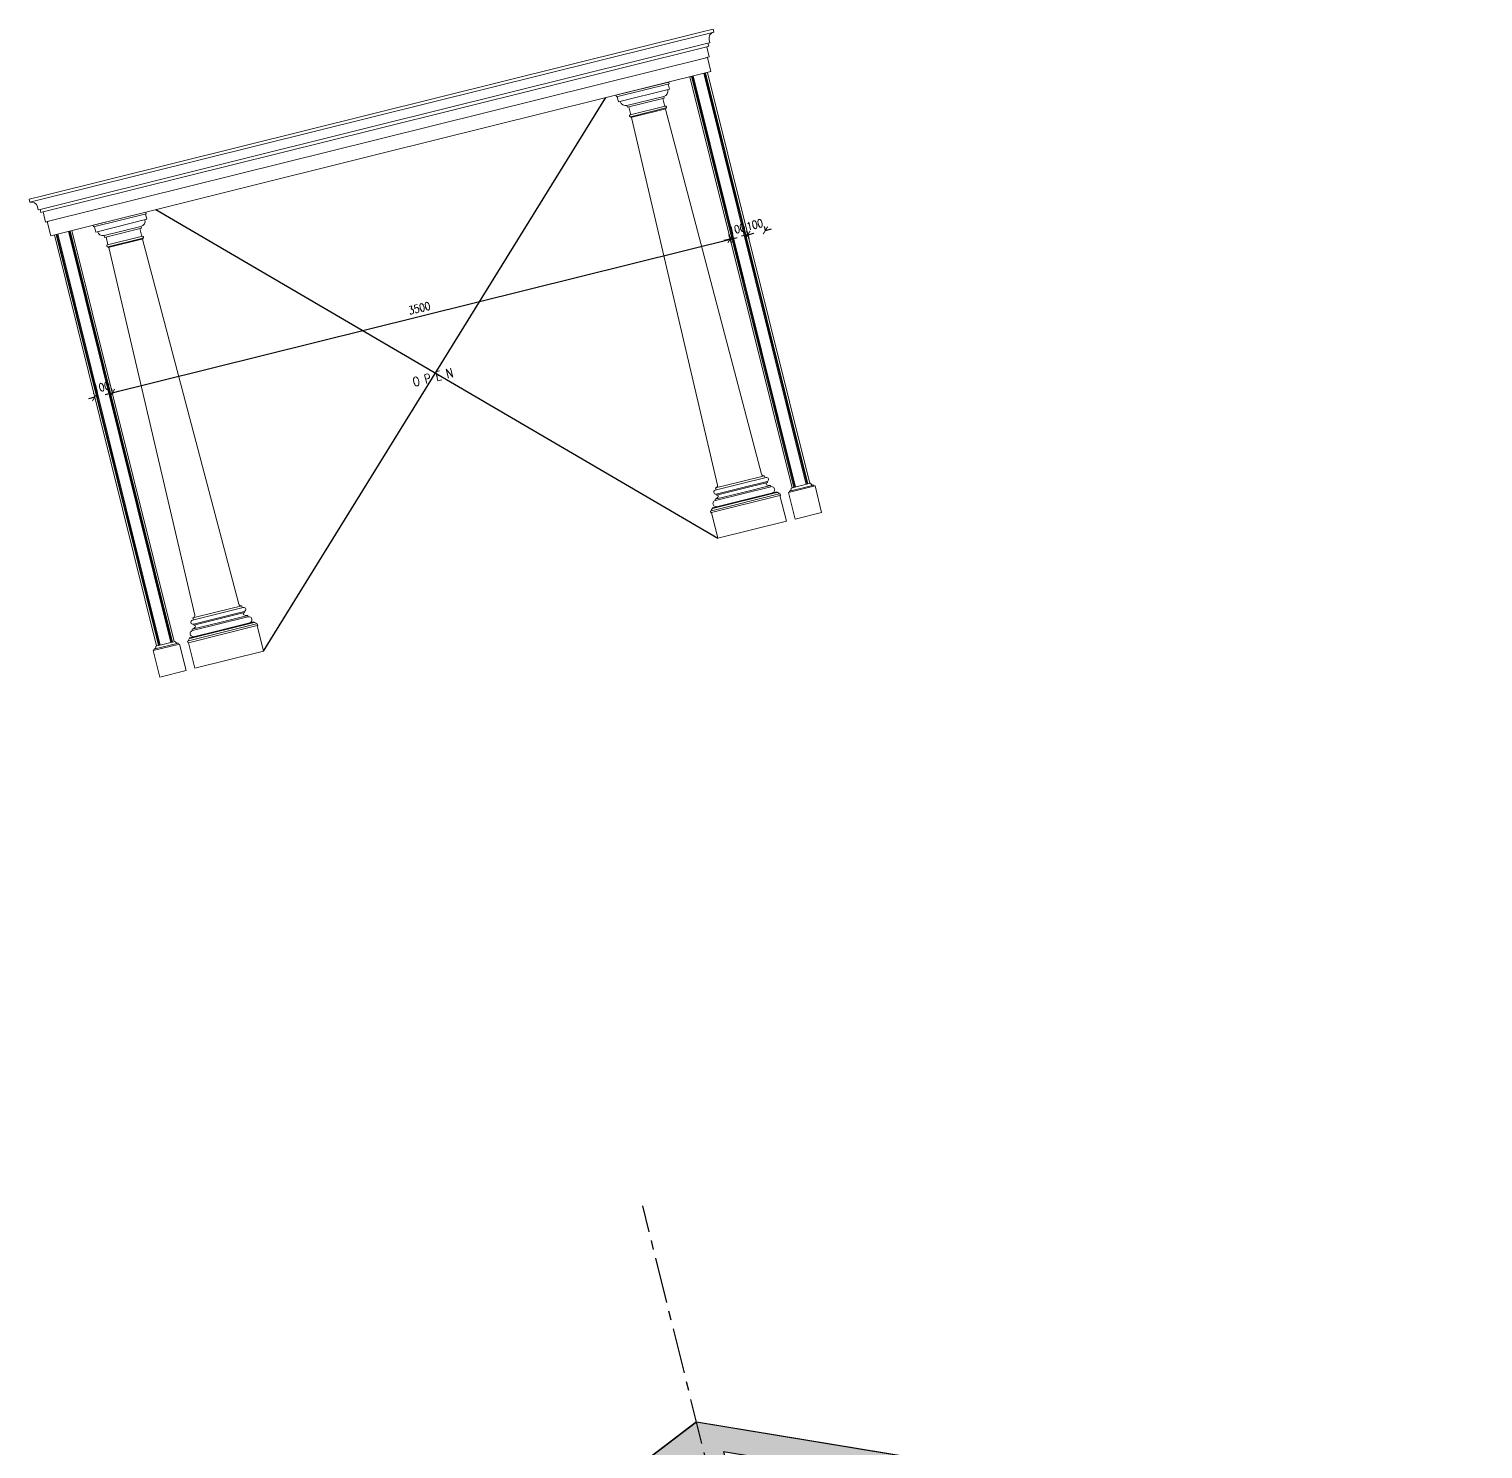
# Model space of a CAD drawing. Header units: inches. Extents: x 122939 to 389145, y 29603 to 529479.
# Drawn here: x 333021 to 341014, y 519238 to 527046 of the extents above; entities that cross this region are included whole.
import ezdxf

# ---------------------------------------------------------------- set-up
doc = ezdxf.new("R2010")
doc.units = ezdxf.units.IN
doc.header["$MEASUREMENT"] = 0
doc.linetypes.add('CENTER', pattern=[2, 1.25, -0.25, 0.25, -0.25])
for name, color, linetype in [('8', 8, 'Continuous'), ('CQ Wall plan', 3, 'Continuous'), ('CQ wall section', 5, 'Continuous'), ('Ext.Walls', 31, 'Continuous'), ('gypsum', 31, 'Continuous'), ('hatch', 8, 'Continuous'), ('Layer7', 8, 'Continuous'), ('WALL pilaster capital', 41, 'Continuous')]:
    doc.layers.add(name, color=color, linetype=linetype)
for name, color, linetype, lineweight in [('A-Dim-ID', 9, 'Continuous', 20), ('DIM', 252, 'Continuous', 35), ('ID-NOTES', 3, 'Continuous', 0), ('Marble', 6, 'Continuous', 0)]:
    doc.layers.add(name, color=color, linetype=linetype, lineweight=lineweight)
doc.styles.add('ID-ROMANS', font='romans.shx', dxfattribs={"width": 0.8})
doc.styles.add('ST9', font='romans.shx', dxfattribs={"width": 0.8})
doc.dimstyles.new('DIM-20', dxfattribs={"dimscale": 1000, "dimtxt": 0.044, "dimasz": 0.035, "dimexe": 0.022, "dimexo": 0.022, "dimgap": 0.022, "dimtad": 1, "dimdec": 0, "dimzin": 0, "dimdsep": 46, "dimtxsty": 'ST9', "dimblk1": 'ARCHTICK', "dimblk2": 'ARCHTICK', "dimsah": 1, "dimcen": 0.088, "dimdle": 0.04, "dimclrd": 256, "dimclre": 256, "dimclrt": 3, "dimadec": 0, "dimazin": 0, "dimtfac": 1, "dimtdec": 0, "dimtix": 1, "dimtofl": 0, "dimtmove": 1, "dimatfit": 3, "dimldrblk": 'CLOSED', "dimfxl": 1, "dimtolj": 1, "dimtzin": 0, "dimarcsym": 0})

# ---------------------------------------------------------------- blocks, each defined once
blk = doc.blocks.new('deco column')
at = {"layer": 'Ext.Walls', "lineweight": 0}
for p, q in [((7265.1, -5287.7, 0), (7265.1, -5297.7, 0)), ((7564.1, -5287.7, 0), (7265.1, -5287.7, 0)), ((7564.1, -5297.7, 0), (7265.1, -5297.7, 0)), ((7270.1, -5297.7, 0), (7270.1, -5327.7, 0)), ((7559.1, -5327.7, 0), (7270.1, -5327.7, 0)), ((7559.1, -5297.7, 0), (7559.1, -5327.7, 0)), ((7564.1, -5287.7, 0), (7564.1, -5297.7, 0)), ((7318.7, -5427.4, 0), (7289.6, -7503.4, 0)), ((7310.1, -5357.8, 0), (7310.1, -5367.8, 0)), ((7519.1, -5357.8, 0), (7310.1, -5357.8, 0)), ((7519.1, -5367.8, 0), (7310.1, -5367.8, 0)), ((7514, -5412.4, 0), (7315.1, -5412.4, 0)), ((7315.1, -5427.4, 0), (7315.1, -5422.4, 0)), ((7514, -5422.4, 0), (7315.1, -5422.4, 0)), ((7514, -5427.4, 0), (7315.1, -5427.4, 0)), ((7318.4, -5412.4, 0), (7318.4, -5367.8, 0)), ((7510.5, -5427.4, 0), (7539.6, -7503.4, 0)), ((7510.7, -5412.4, 0), (7510.7, -5367.8, 0)), ((7514, -5422.4, 0), (7514, -5427.4, 0)), ((7519.1, -5357.8, 0), (7519.1, -5367.8, 0)), ((7257.6, -7576, 0), (7414.6, -7576, 0)), ((7257.6, -7583.3, 0), (7257.6, -7576, 0)), ((7257.6, -7583.3, 0), (7571.5, -7583.3, 0)), ((7270.5, -7527.6, 0), (7414.6, -7527.6, 0)), ((7270.5, -7549.7, 0), (7414.6, -7549.7, 0)), ((7270.5, -7556.6, 0), (7270.5, -7549.7, 0)), ((7270.5, -7556.6, 0), (7414.6, -7556.6, 0)), ((7275.9, -7516.2, 0), (7414.6, -7516.2, 0)), ((7275.9, -7527.6, 0), (7275.9, -7516.2, 0)), ((7553.2, -7516.2, 0), (7414.6, -7516.2, 0)), ((7558.6, -7527.6, 0), (7414.6, -7527.6, 0)), ((7558.6, -7549.7, 0), (7414.6, -7549.7, 0)), ((7558.6, -7556.6, 0), (7414.6, -7556.6, 0)), ((7571.5, -7576, 0), (7414.6, -7576, 0)), ((7553.2, -7527.6, 0), (7553.2, -7516.2, 0)), ((7558.6, -7556.6, 0), (7558.6, -7549.7, 0)), ((7571.5, -7583.3, 0), (7571.5, -7576, 0)), ((7240.4, -7617.7, 0), (7414.6, -7617.7, 0)), ((7588.8, -7617.7, 0), (7414.6, -7617.7, 0))]:
    blk.add_line(p, q, dxfattribs=at)
for centre, radius, start, end in [((7310.1, -5327.7, 0), 30, 180, 270), ((7519.1, -5327.7, 0), 30, 270, 360), ((7315.1, -5417.4, 0), 5, 90, 270), ((7514, -5417.4, 0), 5, 270, 90)]:
    blk.add_arc(centre, radius, start, end, dxfattribs=at)
for centre, major_axis, start_param, end_param in [((7276.1, -7503.2, 0), (-9.56, 9.56), 2.621969, 3.910571), ((7257.6, -7600.5, 0), (12.2, 12.2), 0.785398, 3.926991), ((7253.6, -7542.1, 0), (24.1, 24.1), 4.043473, 4.698234), ((7270.5, -7538.6, 0), (-7.83, 7.83), -0.785398, 2.356194), ((7272.8, -7562.6, 0), (-4.25, 4.25), 3.211342, 5.374534)]:
    blk.add_ellipse(centre, major_axis=major_axis, ratio=1, start_param=start_param, end_param=end_param, dxfattribs=at)
at = {"layer": 'Ext.Walls', "lineweight": 0, "extrusion": (0, 0, -1)}
for centre, major_axis, start_param, end_param in [((7553.1, -7503.2, 0), (9.56, 9.56), 2.621969, 3.910571), ((7556.3, -7562.6, 0), (4.25, 4.25), 3.211342, 5.374534), ((7575.5, -7542.1, 0), (-24.1, 24.1), 4.043473, 4.698234), ((7558.6, -7538.6, 0), (7.83, 7.83), -0.785398, 2.356194), ((7571.5, -7600.5, 0), (-12.2, 12.2), 0.785398, 3.926991)]:
    blk.add_ellipse(centre, major_axis=major_axis, ratio=1, start_param=start_param, end_param=end_param, dxfattribs=at)
at = {"layer": 'Marble', "color": 6}
for p, q in [((7608.8, -7642.7, 0), (7220.4, -7642.7, 0)), ((7222.4, -7632.7, 0), (7606.8, -7632.7, 0)), ((7596.8, -7622.7, 0), (7232.4, -7622.7, 0))]:
    blk.add_line(p, q, dxfattribs=at)
at = {"layer": 'Marble', "color": 6, "elevation": 0}
for points in [[(7220.4, -7642.7), (7217.4, -7642.7), (7217.4, -7632.7), (7222.4, -7632.7, -0.414214), (7232.4, -7622.7), (7232.4, -7617.7), (7414.6, -7617.7)], [(7608.8, -7642.7), (7611.8, -7642.7), (7611.8, -7632.7), (7606.8, -7632.7, 0.414214), (7596.8, -7622.7), (7596.8, -7617.7), (7414.6, -7617.7)]]:
    blk.add_lwpolyline(points, format="xyb", dxfattribs=at)
blk.add_lwpolyline([(7220.4, -7642.7), (7220.4, -7787.7), (7608.8, -7787.7), (7608.8, -7642.7)], dxfattribs=at)
blk = doc.blocks.new('_ARCHTICK')
at = {"color": 0, "linetype": 'ByBlock', "const_width": 0.15}
blk.add_lwpolyline([(-0.5, -0.5), (0.5, 0.5)], dxfattribs=at)
blk = doc.blocks.new('*D208')
at = {"layer": 'A-Dim-ID', "lineweight": -2, "transparency": 16777216}
for p, q in [((333382, 525022.2), (333348.1, 525013.7)), ((333377.4, 525040.7), (333376.7, 525043.5)), ((333474.5, 525064.8), (333473.7, 525067.7)), ((333479.1, 525046.3), (333513, 525054.8))]:
    blk.add_line(p, q, dxfattribs=at)
at = {"layer": 'Defpoints', "color": 0, "transparency": 16777216}
for p in [(333382.7, 525019.3, 0), (333479.1, 525046.3), (333479.8, 525043.5, 0)]:
    blk.add_point(p, dxfattribs=at)
at = {"layer": 'A-Dim-ID', "lineweight": -2, "transparency": 16777216, "xscale": 35, "yscale": 35, "zscale": 35}
for p, rotation in [((333382, 525022.2), 13.9714232829857), ((333479.1, 525046.3), 193.9714232829857)]:
    blk.add_blockref('_ARCHTICK', p, dxfattribs=dict(at, rotation=rotation))
at = {"layer": 'A-Dim-ID', "color": 3, "transparency": 16777216, "insert": (333419.9, 525077), "char_height": 44, "attachment_point": 5, "rotation": 13.97142, "style": 'ST9'}
blk.add_mtext('\\A1;100', dxfattribs=at)
blk = doc.blocks.new('_CLOSED')
at = {"color": 0, "linetype": 'ByBlock'}
for p, q in [((-1, 0.17), (0, 0)), ((-1, 0.17), (-1, -0.17)), ((0, 0), (-1, -0.17)), ((0, 0), (-1, 0))]:
    blk.add_line(p, q, dxfattribs=at)
blk = doc.blocks.new('*D209')
at = {"layer": 'A-Dim-ID', "lineweight": -2, "transparency": 16777216}
for p, q in [((333440.2, 525036.7), (336914.3, 525901)), ((336873.3, 525900.2), (336870.2, 525912.7)), ((333476.9, 525055.2), (333473.7, 525067.7))]:
    blk.add_line(p, q, dxfattribs=at)
at = {"layer": 'Defpoints', "color": 0, "transparency": 16777216}
for p in [(336875.5, 525891.4), (336878.6, 525878.9, 0), (333482.2, 525033.8, 0)]:
    blk.add_point(p, dxfattribs=at)
at = {"layer": 'A-Dim-ID', "lineweight": -2, "transparency": 16777216, "xscale": 35, "yscale": 35, "zscale": 35}
for p, rotation in [((336875.5, 525891.4), 13.9714232829857), ((333479.1, 525046.3), 193.9714232829857)]:
    blk.add_blockref('_ARCHTICK', p, dxfattribs=dict(at, rotation=rotation))
at = {"layer": 'A-Dim-ID', "color": 3, "transparency": 16777216, "insert": (335166.7, 525511.5), "char_height": 44, "attachment_point": 5, "rotation": 13.97142, "style": 'ST9'}
blk.add_mtext('\\A1;3500', dxfattribs=at)
blk = doc.blocks.new('*D210')
at = {"layer": 'A-Dim-ID', "lineweight": -2, "transparency": 16777216}
for p, q in [((336875.5, 525891.4), (336841.6, 525882.9)), ((336868.8, 525918.5), (336880.8, 525870)), ((336968.1, 525933.5), (336977.9, 525894.2)), ((336972.6, 525915.5), (337006.5, 525924))]:
    blk.add_line(p, q, dxfattribs=at)
at = {"layer": 'Defpoints', "color": 0, "transparency": 16777216}
for p in [(336962.8, 525954.8, 0), (336863.4, 525939.9), (336972.6, 525915.5)]:
    blk.add_point(p, dxfattribs=at)
at = {"layer": 'A-Dim-ID', "lineweight": -2, "transparency": 16777216, "xscale": 35, "yscale": 35, "zscale": 35}
for p, rotation in [((336875.5, 525891.4), 13.9714232829857), ((336972.6, 525915.5), 193.9714232829857)]:
    blk.add_blockref('_ARCHTICK', p, dxfattribs=dict(at, rotation=rotation))
at = {"layer": 'A-Dim-ID', "color": 3, "transparency": 16777216, "insert": (336913.4, 525946.1), "char_height": 44, "attachment_point": 5, "rotation": 13.97142, "style": 'ST9'}
blk.add_mtext('\\A1;100', dxfattribs=at)
blk = doc.blocks.new('*D211')
at = {"layer": 'A-Dim-ID', "lineweight": -2, "transparency": 16777216}
for p, q in [((337069.6, 525939.6), (337064.3, 525961)), ((336972.6, 525915.5), (336938.6, 525907.1)), ((336972.6, 525915.5), (336967.3, 525936.9)), ((337069.6, 525939.6), (337103.6, 525948.1))]:
    blk.add_line(p, q, dxfattribs=at)
at = {"layer": 'Defpoints', "color": 0, "transparency": 16777216}
for p in [(336977.9, 525894.2), (337069.6, 525939.6), (337074.9, 525918.3, 0)]:
    blk.add_point(p, dxfattribs=at)
at = {"layer": 'A-Dim-ID', "lineweight": -2, "transparency": 16777216, "xscale": 35, "yscale": 35, "zscale": 35}
for p, rotation in [((337069.6, 525939.6), 193.9714232829857), ((336972.6, 525915.5), 13.9714232829857)]:
    blk.add_blockref('_ARCHTICK', p, dxfattribs=dict(at, rotation=rotation))
at = {"layer": 'A-Dim-ID', "color": 3, "transparency": 16777216, "insert": (337010.5, 525970.3), "char_height": 44, "attachment_point": 5, "rotation": 13.97142, "style": 'ST9'}
blk.add_mtext('\\A1;100', dxfattribs=at)
blk = doc.blocks.new('section a and b')
at = {"layer": 'Layer7', "ltscale": 300}
h = blk.add_hatch(dxfattribs=at)
h.set_pattern_fill('AR-CONC', color=256, scale=10, style=0)
h.set_pattern_definition([(50, (-98336.94, 75766.195), (71.726018, -6.275213), [7.5, -82.5]), (355, (-98336.94, 75766.195), (-13.875133, 75.219213), [6, -66]), (100.451444, (-98330.96, 75765.67), (57.850885, 68.944), [6.37402, -70.114211]), (46.1842, (-98336.94, 75786.195), (106.724133, -16.551928), [11.25, -123.75]), (96.635635, (-98328.05, 75784.82), (93.466195, 97.41186), [9.561034, -105.171376]), (351.184164, (-98336.94, 75786.2), (93.466195, 97.41186), [9, -99]), (21, (-98326.94, 75781.195), (59.690705, -40.261889), [7.5, -82.5]), (326, (-98326.94, 75781.195), (24.331533, 72.515005), [6, -66]), (71.451445, (-98321.965, 75777.84), (84.022238, 32.253115), [6.37402, -70.114211]), (37.5, (-98336.94, 75766.195), (1.2159855, 33.2893854), [0, -65.2, 0, -67, 0, -66.25]), (7.5, (-98336.94, 75766.195), (26.306954, 39.441171), [0, -38.2, 0, -63.7, 0, -25.25]), (327.5, (-98359.24, 75766.195), (53.3822436, -2.2554872), [0, -25, 0, -78, 0, -103.5]), (317.5, (-98369.24, 75766.195), (58.318617, 10.010498), [0, -32.5, 0, -51.8, 0, -73.5])])
h.paths.add_polyline_path([(126832.6, -25096.6), (126832.6, -25203.9), (126582.6, -25203.9), (126582.6, -25138.8), (122937.1, -23566.7), (122937.1, -23920.9), (122707.6, -23920.9), (122707.6, -23575.6), (119082.6, -25138.8), (119082.6, -25203.9), (118832.6, -25203.9), (118832.6, -25096.6), (122832.6, -23371.6)])
at = {"layer": 'CQ Wall plan', "elevation": 0}
blk.add_lwpolyline([(126832.6, -25096.6), (126832.6, -25203.9), (126582.6, -25203.9), (126582.6, -25138.8), (122937.1, -23566.7), (122937.1, -23920.9), (122707.6, -23920.9), (122707.6, -23575.6), (119082.6, -25138.8), (119082.6, -25203.9), (118832.6, -25203.9), (118832.6, -25096.6), (122832.6, -23371.6), (126832.6, -25096.6)], dxfattribs=at)
at = {"layer": 'Layer7', "ltscale": 300}
for q in [(118832.6, -25096.6, 0), (126832.6, -25096.6, 0)]:
    blk.add_line((122832.6, -23371.6, 0), q, dxfattribs=at)

msp = doc.modelspace()

# ---------------------------------------------------------------- linework, layer by layer
at = {"layer": '8', "color": 6, "lineweight": 0, "ltscale": 5}
for p, q in [((337196.522, 524497.609, 0.009), (337342.084, 524533.825, 0.009)), ((337200.896, 524504.88, 0.009), (337334.813, 524538.199, 0.009)), ((333848.581, 523664.647, 0.009), (333703.018, 523628.431, 0.009)), ((333841.31, 523669.021, 0.009), (333707.392, 523635.703, 0.009))]:
    msp.add_line(p, q, dxfattribs=at)
at = {"layer": '8', "color": 6, "lineweight": 0, "ltscale": 5, "elevation": 0.009}
for points in [[(337196.522, 524497.609), (337196.522, 524497.609), (337232.737, 524352.047), (337378.3, 524388.262), (337342.084, 524533.825)], [(337317.847, 524548.404), (337211.101, 524521.846)], [(333848.581, 523664.647), (333848.581, 523664.647), (333884.797, 523519.085), (333739.234, 523482.869), (333703.018, 523628.431)], [(333717.598, 523652.668), (333824.344, 523679.227)]]:
    msp.add_lwpolyline(points, dxfattribs=at)
for points in [[(337211.101, 524521.846, -0.41421356), (337200.896, 524504.88), (337202.344, 524499.058)], [(337317.847, 524548.404, 0.41421356), (337334.813, 524538.199), (337336.262, 524532.376)], [(333717.598, 523652.668, -0.41421356), (333707.392, 523635.703), (333708.841, 523629.88)], [(333824.344, 523679.227, 0.41421356), (333841.31, 523669.021), (333842.758, 523663.198)]]:
    msp.add_lwpolyline(points, format="xyb", dxfattribs=at)
at = {"layer": 'Ext.Walls', "lineweight": 0, "elevation": 0.002}
msp.add_lwpolyline([(334935.86, 526439.24), (336750.538, 526890.729), (336769.853, 526813.096), (334955.175, 526361.607)], dxfattribs=at)
at = {"layer": 'gypsum', "color": 8}
for p, q in [((334310.02, 523624.879, 0.008), (336192.456, 526669.44, -0.006)), ((333717.895, 526053.774, -0.006), (336807.514, 524246.252, 0.008))]:
    msp.add_line(p, q, dxfattribs=at)
at = {"layer": 'hatch', "linetype": 'CENTER', "ltscale": 200}
msp.add_line((340583.179, 503740.858, 0.002), (336394.999, 520574.494, 0.002), dxfattribs=at)
at = {"layer": 'WALL pilaster capital', "lineweight": 0, "ltscale": 5}
for p, q in [((337215.953, 524523.053, 0.009), (336653.403, 526784.123, 0.009)), ((337225.657, 524525.468, 0.009), (336663.107, 526786.538, 0.009)), ((337230.51, 524526.675, 0.009), (336667.959, 526787.745, 0.009)), ((337235.362, 524527.882, 0.009), (336672.811, 526788.952, 0.009)), ((337293.587, 524542.368, 0.009), (336731.036, 526803.438, 0.009)), ((337298.439, 524543.576, 0.009), (336735.888, 526804.645, 0.009)), ((337303.291, 524544.783, 0.009), (336740.74, 526805.853, 0.009)), ((337312.995, 524547.197, 0.009), (336750.445, 526808.267, 0.009)), ((333722.45, 523653.876, 0.009), (333159.9, 525914.946, 0.009)), ((333732.154, 523656.29, 0.009), (333169.604, 525917.36, 0.009)), ((333737.006, 523657.497, 0.009), (333174.456, 525918.567, 0.009)), ((333741.858, 523658.704, 0.009), (333179.308, 525919.774, 0.009)), ((333800.083, 523673.191, 0.009), (333237.533, 525934.261, 0.009)), ((333804.935, 523674.398, 0.009), (333242.385, 525935.468, 0.009)), ((333809.788, 523675.605, 0.009), (333247.237, 525936.675, 0.009)), ((333819.492, 523678.019, 0.009), (333256.941, 525939.089, 0.009))]:
    msp.add_line(p, q, dxfattribs=at)
at = {"layer": 'WALL pilaster capital', "lineweight": 0, "ltscale": 5, "elevation": 0.002}
for points in [[(336706.144, 527027.744), (334901.171, 526578.669)], [(336785.516, 527029.716), (334905.335, 526561.93)], [(336753.354, 526968.459), (334917.813, 526511.779)], [(336746.359, 526948.942), (334921.978, 526495.039)], [(333025.148, 526094.142), (334905.332, 526561.929)], [(333096.191, 526129.594), (334901.167, 526578.669)], [(333082.265, 526055.098), (334917.81, 526511.778)], [(333097.59, 526041.135), (334921.974, 526495.039)], [(334935.857, 526439.24), (333121.176, 525987.75), (333140.491, 525910.117), (334955.172, 526361.606)]]:
    msp.add_lwpolyline(points, dxfattribs=at)
at = {"layer": 'WALL pilaster capital', "lineweight": 0, "ltscale": 5, "elevation": 0.009}
for points in [[(336740.834, 526888.315), (336760.242, 526893.143), (336746.359, 526948.942), (336757.519, 526951.719), (336753.354, 526968.459), (336764.514, 526971.235), (336760.366, 526987.907, -0.41421356), (336785.516, 527029.716), (336781.351, 527046.455), (336706.144, 527027.744)], [(333130.881, 525990.164), (333111.472, 525985.336), (333097.59, 526041.135), (333086.43, 526038.358), (333082.265, 526055.098), (333071.105, 526052.321), (333066.957, 526068.993, 0.41421356), (333025.148, 526094.142), (333020.984, 526110.882), (333096.191, 526129.594)]]:
    msp.add_lwpolyline(points, format="xyb", dxfattribs=at)

# ---------------------------------------------------------------- block references
at = {"layer": 'CQ wall section', "color": 0, "rotation": 13.97142328298569}
msp.add_blockref('section a and b', (211848.651, 512410.809, 0.002), dxfattribs=at)
at = {"layer": 'DIM', "rotation": 13.97142328298569}
msp.add_blockref('deco column', (327920.478, 530060.318, 0.008), dxfattribs=at)
at = {"layer": 'DIM', "xscale": -1, "rotation": 13.97142328298562}
msp.add_blockref('deco column', (339436.548, 532925.496, 0.008), dxfattribs=at)

# ---------------------------------------------------------------- texts
at = {"layer": 'ID-NOTES', "insert": (335125.289, 525128.482, 0), "char_height": 50, "width": 1075.05767, "attachment_point": 1, "rotation": 13.9714233, "style": 'ID-ROMANS'}
msp.add_mtext('O P E N', dxfattribs=at)

# ---------------------------------------------------------------- dimensions: what is measured, and where the dimension line sits
at = {"layer": 'A-Dim-ID'}
for base, p1, p2, picture, middle in [((336972.562, 525915.505, 0), (336863.449, 525939.882, 0), (336962.782, 525954.815, 0.009), '*D210', (336913.418, 525946.131, 0)), ((337069.607, 525939.65, 0), (336977.874, 525894.156, 0), (337074.919, 525918.3, 0), '*D211', (337010.461, 525970.276, 0)), ((336875.521, 525891.361, 0), (333482.168, 525033.832, 0.009), (336878.63, 525878.865, 0.009), '*D209', (335166.667, 525511.543, 0)), ((333479.059, 525046.327, 0), (333382.726, 525019.337, 0.009), (333479.767, 525043.481, 0.009), '*D208', (333419.915, 525076.954, 0))]:
    dim = msp.add_linear_dim(base=base, p1=p1, p2=p2, angle=13.9714233, dimstyle='DIM-20', dxfattribs=at)
    dim.commit()
    dim.dimension.update_dxf_attribs({"geometry": picture, "text_midpoint": middle})

doc.saveas('drawing.dxf')
